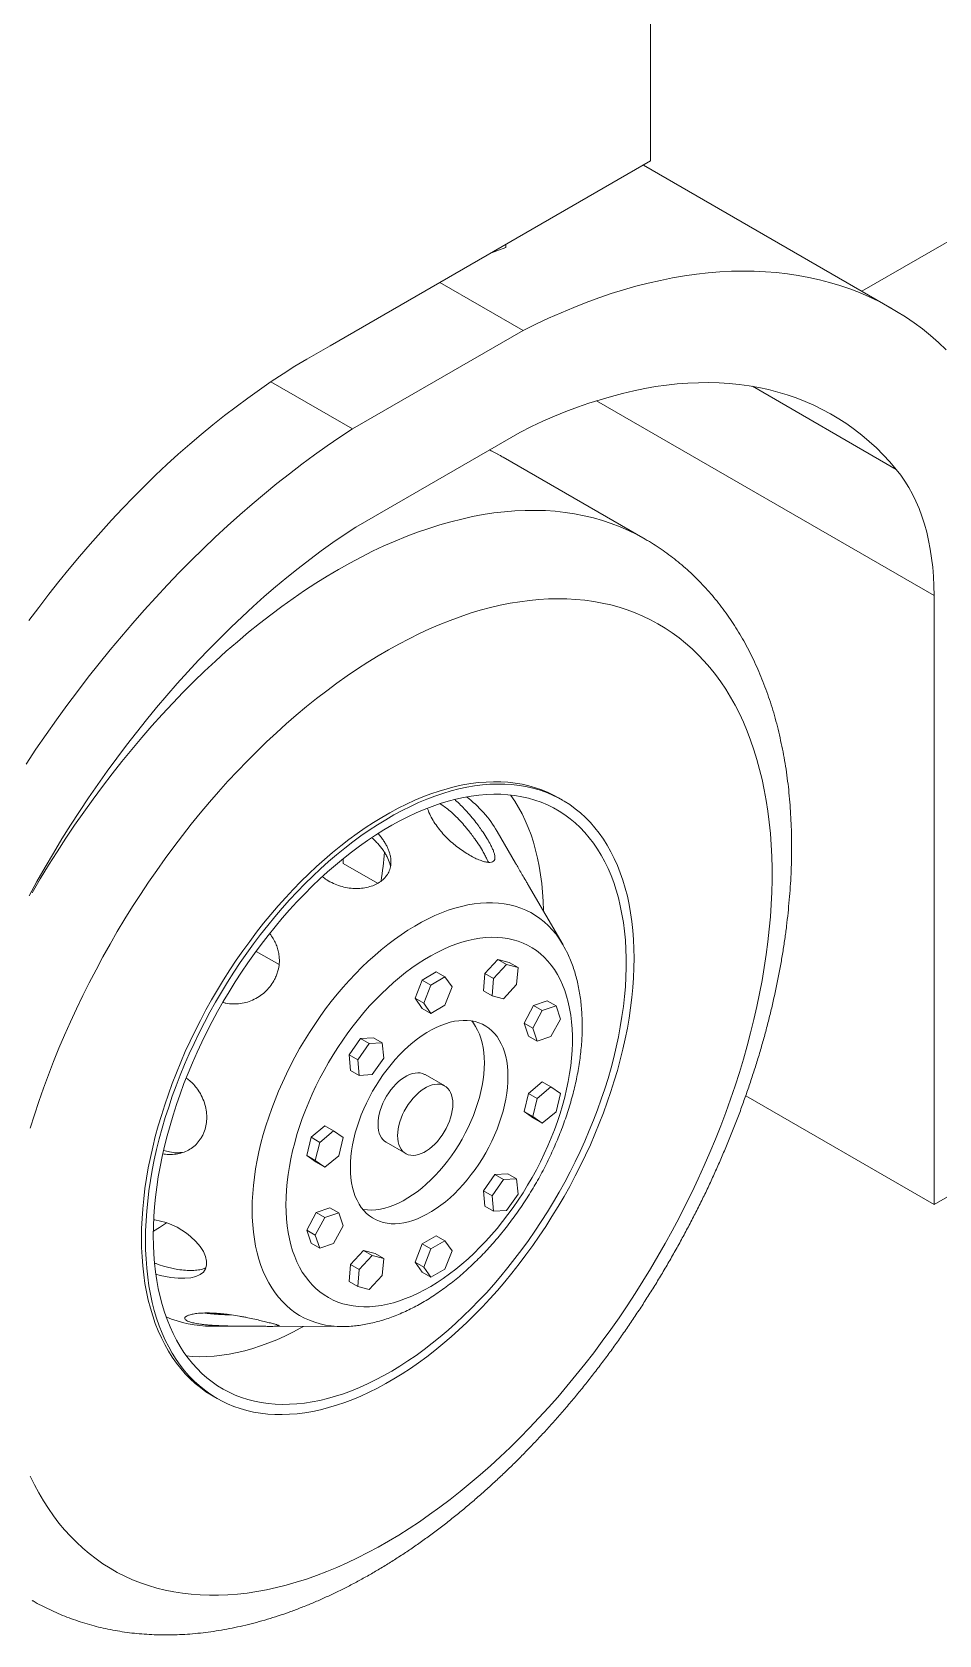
# Model space of a CAD drawing. Header units: millimetres. Extents: x 26816 to 90584, y 11074 to 56542.
# Drawn here: x 43390 to 44204, y 29624 to 31062 of the extents above; entities that cross this region are included whole.
import ezdxf

# ---------------------------------------------------------------- set-up
doc = ezdxf.new("R2010")
doc.units = ezdxf.units.MM
doc.layers.add('MAU_TÍM', color=4, linetype='Continuous', lineweight=25)

msp = doc.modelspace()

# ---------------------------------------------------------------- linework, layer by layer
at = {"layer": 'MAU_TÍM', "linetype": 'Continuous', "lineweight": 0}
for p, q in [((43945.2, 31534.3), (43945.2, 30946.8)), ((44376.6, 30969.5), (44134.7, 30829.9)), ((43945.2, 30946.8), (43657.8, 30780.8)), ((44162, 30814.2), (43938.7, 30943)), ((43815.4, 30871.8), (43815.4, 30869.2)), ((43756.1, 30837.6), (43830.8, 30794.6)), ((43677.8, 30706.3), (43830.8, 30794.6)), ((43604.5, 30748.6), (43677.8, 30706.3)), ((44036.5, 30744.5), (44165.6, 30669.9)), ((43896.6, 30731.5), (44199.5, 30556.6)), ((43680.7, 30618.2), (43827.9, 30703.1)), ((43940.2, 30607.4), (43812.9, 30680.9)), ((44199.5, 30010), (44199.5, 30556.6)), ((43866.1, 30373), (43862.6, 30375.1)), ((43824, 30316.5), (43807.5, 30344.9)), ((43669.2, 30316.2), (43669.2, 30320.4)), ((43669.2, 30316.2), (43700.1, 30298.4)), ((43866.7, 30243.2), (43835.7, 30296.3)), ((43611.8, 30225.4), (43591.2, 30237.3)), ((43808.1, 30230.1), (43796.5, 30217.4)), ((43818.4, 30227.4), (43808.1, 30230.1)), ((43815.9, 30225.6), (43808.1, 30230.1)), ((43752.9, 30218.9), (43740.1, 30211.6)), ((43760.7, 30214.4), (43747.9, 30207.1)), ((43760.7, 30214.4), (43752.9, 30218.9)), ((43767, 30205.4), (43760.7, 30214.4)), ((43796.5, 30217.4), (43795.2, 30202)), ((43804.3, 30212.9), (43796.5, 30217.4)), ((43815.9, 30225.6), (43804.3, 30212.9)), ((43826.2, 30222.9), (43815.9, 30225.6)), ((43826.2, 30222.9), (43818.4, 30227.4)), ((43824.9, 30207.5), (43826.2, 30222.9)), ((43740.1, 30211.6), (43733.8, 30195.2)), ((43747.9, 30207.1), (43740.1, 30211.6)), ((43747.9, 30207.1), (43741.6, 30190.7)), ((43760.7, 30189), (43767, 30205.4)), ((43802.9, 30197.5), (43795.2, 30202)), ((43804.3, 30212.9), (43802.9, 30197.5)), ((43813.2, 30194.8), (43824.9, 30207.5)), ((43733.8, 30195.2), (43740.1, 30186.1)), ((43741.6, 30190.7), (43733.8, 30195.2)), ((43747.9, 30181.6), (43740.1, 30186.1)), ((43741.6, 30190.7), (43747.9, 30181.6)), ((43747.9, 30181.6), (43760.7, 30189)), ((43802.9, 30197.5), (43813.2, 30194.8)), ((43840.1, 30188.7), (43831.6, 30172.9)), ((43852.5, 30192.8), (43840.1, 30188.7)), ((43847.9, 30184.2), (43840.1, 30188.7)), ((43860.3, 30188.4), (43847.9, 30184.2)), ((43860.3, 30188.4), (43852.5, 30192.8)), ((43864.3, 30176.6), (43860.3, 30188.4)), ((43831.6, 30172.9), (43835.5, 30161.2)), ((43839.4, 30168.4), (43831.6, 30172.9)), ((43847.9, 30184.2), (43839.4, 30168.4)), ((43855.7, 30160.8), (43864.3, 30176.6)), ((43684.9, 30159), (43674.6, 30144.4)), ((43696.5, 30159.7), (43684.9, 30159)), ((43692.7, 30154.5), (43684.9, 30159)), ((43704.3, 30155.2), (43696.5, 30159.7)), ((43843.3, 30156.7), (43835.5, 30161.2)), ((43839.4, 30168.4), (43843.3, 30156.7)), ((43843.3, 30156.7), (43855.7, 30160.8)), ((43674.6, 30144.4), (43675.9, 30130.5)), ((43682.4, 30139.9), (43674.6, 30144.4)), ((43692.7, 30154.5), (43682.4, 30139.9)), ((43704.3, 30155.2), (43692.7, 30154.5)), ((43705.7, 30141.4), (43704.3, 30155.2)), ((43683.7, 30126), (43675.9, 30130.5)), ((43682.4, 30139.9), (43683.7, 30126)), ((43695.4, 30126.8), (43705.7, 30141.4)), ((43683.7, 30126), (43695.4, 30126.8)), ((43760.5, 30116.5), (43742.8, 30126.7)), ((43848, 30120.1), (43835.5, 30109.8)), ((43855.7, 30115.6), (43843.3, 30105.3)), ((43855.7, 30115.6), (43848, 30120.1)), ((43864.3, 30109.6), (43855.7, 30115.6)), ((43835.5, 30109.8), (43831.6, 30093.6)), ((43843.3, 30105.3), (43835.5, 30109.8)), ((43843.3, 30105.3), (43839.4, 30089.1)), ((43860.3, 30093.3), (43864.3, 30109.6)), ((44030.5, 30107.6), (44199.5, 30010)), ((43831.6, 30093.6), (43840.1, 30087.6)), ((43839.4, 30089.1), (43831.6, 30093.6)), ((43839.4, 30089.1), (43847.9, 30083.1)), ((43847.9, 30083.1), (43840.1, 30087.6)), ((43847.9, 30083.1), (43860.3, 30093.3)), ((43640.5, 30070.4), (43636.6, 30054.2)), ((43652.9, 30080.7), (43640.5, 30070.4)), ((43648.3, 30065.9), (43640.5, 30070.4)), ((43660.7, 30076.2), (43648.3, 30065.9)), ((43660.7, 30076.2), (43652.9, 30080.7)), ((43669.2, 30070.2), (43660.7, 30076.2)), ((43665.3, 30053.9), (43669.2, 30070.2)), ((43648.3, 30065.9), (43644.3, 30049.7)), ((43707.8, 30066.1), (43725.5, 30055.9)), ((43636.6, 30054.2), (43645.1, 30048.2)), ((43644.3, 30049.7), (43636.6, 30054.2)), ((43644.3, 30049.7), (43652.8, 30043.7)), ((43652.8, 30043.7), (43645.1, 30048.2)), ((43652.8, 30043.7), (43665.3, 30053.9)), ((43805.4, 30037), (43795.2, 30022.4)), ((43813.2, 30032.5), (43802.9, 30017.9)), ((43817.1, 30037.7), (43805.4, 30037)), ((43813.2, 30032.5), (43805.4, 30037)), ((43824.9, 30033.2), (43813.2, 30032.5)), ((43824.9, 30033.2), (43817.1, 30037.7)), ((43826.2, 30019.4), (43824.9, 30033.2)), ((43795.2, 30022.4), (43796.5, 30008.5)), ((43802.9, 30017.9), (43795.2, 30022.4)), ((43802.9, 30017.9), (43804.3, 30004.1)), ((43815.9, 30004.8), (43826.2, 30019.4)), ((44199.5, 30010), (44213.7, 30018.2)), ((43645.1, 30003), (43636.6, 29987.1)), ((43652.8, 29998.5), (43644.3, 29982.6)), ((43657.5, 30007.1), (43645.1, 30003)), ((43652.8, 29998.5), (43645.1, 30003)), ((43665.3, 30002.6), (43652.8, 29998.5)), ((43665.3, 30002.6), (43657.5, 30007.1)), ((43669.2, 29990.9), (43665.3, 30002.6)), ((43804.3, 30004.1), (43796.5, 30008.5)), ((43804.3, 30004.1), (43815.9, 30004.8)), ((43636.6, 29987.1), (43640.5, 29975.4)), ((43644.3, 29982.6), (43636.6, 29987.1)), ((43660.7, 29975), (43669.2, 29990.9)), ((43648.3, 29970.9), (43640.5, 29975.4)), ((43644.3, 29982.6), (43648.3, 29970.9)), ((43648.3, 29970.9), (43660.7, 29975)), ((43740.1, 29974.8), (43733.8, 29958.4)), ((43752.9, 29982.1), (43740.1, 29974.8)), ((43747.9, 29970.3), (43740.1, 29974.8)), ((43747.9, 29970.3), (43741.6, 29953.9)), ((43760.7, 29977.6), (43747.9, 29970.3)), ((43760.7, 29977.6), (43752.9, 29982.1)), ((43767, 29968.6), (43760.7, 29977.6)), ((43675.9, 29956.2), (43674.6, 29940.9)), ((43687.6, 29968.9), (43675.9, 29956.2)), ((43683.7, 29951.8), (43675.9, 29956.2)), ((43695.4, 29964.4), (43683.7, 29951.8)), ((43697.9, 29966.2), (43687.6, 29968.9)), ((43695.4, 29964.4), (43687.6, 29968.9)), ((43705.7, 29961.7), (43695.4, 29964.4)), ((43705.7, 29961.7), (43697.9, 29966.2)), ((43704.3, 29946.4), (43705.7, 29961.7)), ((43733.8, 29958.4), (43740.1, 29949.3)), ((43741.6, 29953.9), (43733.8, 29958.4)), ((43760.7, 29952.2), (43767, 29968.6)), ((43505, 29946.5), (43501.4, 29947.5)), ((43682.4, 29936.4), (43674.6, 29940.9)), ((43683.7, 29951.8), (43682.4, 29936.4)), ((43692.7, 29933.7), (43704.3, 29946.4)), ((43747.9, 29944.8), (43740.1, 29949.3)), ((43741.6, 29953.9), (43747.9, 29944.8)), ((43747.9, 29944.8), (43760.7, 29952.2)), ((43682.4, 29936.4), (43692.7, 29933.7)), ((43561.5, 29911.9), (43557.6, 29911.5)), ((43551.1, 29900.9), (43596.3, 29900.8)), ((43596.3, 29900.8), (43668.8, 29900.5)), ((43552.6, 29838.1), (43556.2, 29836.1))]:
    msp.add_line(p, q, dxfattribs=at)
at = {"layer": 'MAU_TÍM', "linetype": 'Continuous', "lineweight": 0, "flags": 128}
for points in [[(43815.4, 30869.2), (43807.3, 30866.2), (43802.5, 30864.4)], [(44210.4, 30777.4), (44203.5, 30783.9), (44196.4, 30790.1), (44189, 30796), (44181.5, 30801.6), (44173.8, 30806.9), (44165.9, 30811.8), (44157.8, 30816.5), (44149.6, 30820.8), (44141.2, 30824.9), (44132.6, 30828.6), (44123.8, 30832), (44114.9, 30835), (44105.8, 30837.8), (44096.6, 30840.2), (44087.2, 30842.3), (44077.6, 30844.1), (44068, 30845.5), (44058.2, 30846.6), (44048.3, 30847.4), (44038.2, 30847.8), (44028, 30848), (44017.8, 30847.8), (44007.4, 30847.2), (43996.9, 30846.4), (43986.3, 30845.2), (43975.6, 30843.7), (43964.8, 30841.8), (43954, 30839.6), (43943, 30837.1), (43932, 30834.3), (43921, 30831.2), (43909.8, 30827.7), (43898.7, 30823.9), (43887.4, 30819.8), (43876.2, 30815.4), (43864.9, 30810.6), (43853.5, 30805.6), (43842.1, 30800.2), (43830.8, 30794.6)], [(43657.8, 30780.8), (43647.2, 30775), (43636.6, 30768.9), (43626, 30762.5), (43615.4, 30755.8), (43604.8, 30748.8), (43594.2, 30741.5), (43583.7, 30734), (43573.2, 30726.2), (43562.8, 30718.2), (43552.3, 30709.9), (43542, 30701.3), (43531.7, 30692.5), (43521.4, 30683.5), (43511.2, 30674.2), (43501.1, 30664.7), (43491.1, 30654.9), (43481.1, 30644.9), (43471.3, 30634.7), (43461.5, 30624.3), (43451.9, 30613.7), (43442.3, 30602.9), (43432.8, 30591.9), (43423.5, 30580.7), (43414.3, 30569.3), (43405.2, 30557.8), (43396.2, 30546.1), (43387.4, 30534.2)], [(44165.6, 30669.9), (44159.8, 30676.6), (44153.9, 30683), (44147.7, 30689.2), (44141.4, 30695), (44134.8, 30700.6), (44128, 30705.8), (44121.1, 30710.8), (44114, 30715.4), (44106.7, 30719.8), (44099.2, 30723.8), (44091.6, 30727.6), (44083.7, 30731), (44075.8, 30734.1), (44067.6, 30736.9), (44059.3, 30739.4), (44050.9, 30741.6), (44042.3, 30743.4), (44033.6, 30744.9), (44024.7, 30746.1), (44015.8, 30747), (44006.7, 30747.6), (43997.4, 30747.8), (43988.1, 30747.7), (43978.6, 30747.3), (43969.1, 30746.6), (43959.4, 30745.5), (43949.7, 30744.2), (43939.9, 30742.5), (43930, 30740.5), (43920, 30738.1), (43910, 30735.5), (43899.9, 30732.5), (43889.7, 30729.3), (43879.5, 30725.7), (43869.2, 30721.8), (43858.9, 30717.6), (43848.6, 30713.1), (43838.2, 30708.3), (43827.9, 30703.1)], [(43677.8, 30706.3), (43666.4, 30698.8), (43655.1, 30691), (43643.7, 30683), (43632.4, 30674.7), (43621.1, 30666.1), (43609.9, 30657.2), (43598.7, 30648.1), (43587.6, 30638.7), (43576.5, 30629.1), (43565.5, 30619.2), (43554.6, 30609.1), (43543.8, 30598.7), (43533, 30588.1), (43522.3, 30577.3), (43511.7, 30566.3), (43501.2, 30555), (43490.8, 30543.6), (43480.5, 30531.9), (43470.4, 30520), (43460.3, 30508), (43450.4, 30495.7), (43440.6, 30483.3), (43430.9, 30470.7), (43421.4, 30458), (43412, 30445), (43402.8, 30431.9), (43393.7, 30418.7), (43384.8, 30405.3)], [(43800.6, 30687.4), (43805.6, 30684.9), (43812.9, 30680.9)], [(44199.5, 30556.6), (44199.4, 30565.3), (44199, 30573.8), (44198.3, 30582.2), (44197.3, 30590.4), (44196.1, 30598.3), (44194.6, 30606.1), (44192.9, 30613.6), (44190.9, 30620.9), (44188.6, 30627.9), (44186, 30634.8), (44183.2, 30641.3), (44180.2, 30647.6), (44176.9, 30653.6), (44173.4, 30659.3), (44169.6, 30664.8), (44165.6, 30669.9)], [(43390.2, 30289.9), (43397.5, 30302.3), (43405, 30314.6), (43412.6, 30326.8), (43420.4, 30338.8), (43428.4, 30350.7), (43436.6, 30362.4), (43444.9, 30374), (43453.4, 30385.4), (43462, 30396.7), (43470.7, 30407.7), (43479.6, 30418.6), (43488.6, 30429.3), (43497.8, 30439.8), (43507, 30450), (43516.4, 30460.1), (43525.8, 30469.9), (43535.4, 30479.5), (43545, 30488.8), (43554.7, 30497.9), (43564.5, 30506.8), (43574.4, 30515.3), (43584.3, 30523.7), (43594.3, 30531.7), (43604.4, 30539.5), (43614.4, 30547), (43624.5, 30554.2), (43634.7, 30561.2), (43644.8, 30567.8), (43655, 30574.1), (43665.2, 30580.2), (43675.4, 30585.9), (43685.5, 30591.3), (43695.7, 30596.4), (43705.8, 30601.2), (43716, 30605.6), (43726, 30609.8), (43736.1, 30613.6), (43746.1, 30617), (43756, 30620.2), (43765.9, 30623), (43775.7, 30625.4), (43785.4, 30627.6), (43795, 30629.4), (43804.6, 30630.8), (43814, 30631.9), (43823.4, 30632.7), (43832.6, 30633.1), (43841.8, 30633.1), (43850.8, 30632.9), (43859.6, 30632.3), (43868.4, 30631.3), (43877, 30630), (43885.5, 30628.3), (43893.8, 30626.4), (43901.9, 30624), (43909.9, 30621.4), (43917.8, 30618.4), (43925.4, 30615), (43932.9, 30611.4), (43940.2, 30607.4), (43940.2, 30607.4)], [(43680.7, 30618.2), (43670.3, 30611.3), (43660, 30604.2), (43649.7, 30596.8), (43639.4, 30589.1), (43629.1, 30581.1), (43618.9, 30572.9), (43608.7, 30564.5), (43598.6, 30555.8), (43588.6, 30546.8), (43578.6, 30537.6), (43568.7, 30528.2), (43558.9, 30518.5), (43549.1, 30508.7), (43539.5, 30498.6), (43529.9, 30488.3), (43520.5, 30477.8), (43511.2, 30467.1), (43501.9, 30456.2), (43492.8, 30445.1), (43483.8, 30433.9), (43475, 30422.4), (43466.3, 30410.8), (43457.7, 30399.1), (43449.2, 30387.2), (43440.9, 30375.1), (43432.8, 30362.9), (43424.8, 30350.6), (43417, 30338.2), (43409.4, 30325.6), (43401.9, 30312.9), (43394.6, 30300.1), (43387.5, 30287.2)], [(43388.6, 30078.6), (43392.4, 30090.6), (43396.3, 30102.5), (43400.5, 30114.5), (43404.9, 30126.4), (43409.5, 30138.4), (43414.3, 30150.3), (43419.4, 30162.2), (43424.6, 30174), (43430.1, 30185.8), (43435.7, 30197.6), (43441.5, 30209.2), (43447.6, 30220.8), (43453.8, 30232.4), (43460.2, 30243.8), (43466.7, 30255.1), (43473.5, 30266.4), (43480.4, 30277.5), (43487.5, 30288.5), (43494.7, 30299.3), (43502.1, 30310), (43509.6, 30320.6), (43517.3, 30331), (43525.1, 30341.3), (43533, 30351.4), (43541.1, 30361.3), (43549.3, 30371.1), (43557.6, 30380.6), (43566, 30390), (43574.5, 30399.1), (43583.1, 30408.1), (43591.8, 30416.8), (43600.6, 30425.3), (43609.4, 30433.6), (43618.3, 30441.6), (43627.3, 30449.4), (43636.3, 30457), (43645.4, 30464.3), (43654.6, 30471.3), (43663.7, 30478.1), (43672.9, 30484.7), (43682.2, 30490.9), (43691.4, 30496.9), (43700.7, 30502.6), (43709.9, 30508), (43719.2, 30513.1), (43728.5, 30518), (43737.7, 30522.5), (43746.9, 30526.8), (43756.1, 30530.7), (43765.3, 30534.4), (43774.4, 30537.7), (43783.4, 30540.8), (43792.4, 30543.5), (43801.4, 30545.9), (43810.3, 30548), (43819.1, 30549.8), (43827.8, 30551.2), (43836.5, 30552.4), (43845, 30553.2), (43853.5, 30553.7), (43861.8, 30553.9), (43870.1, 30553.8), (43878.2, 30553.3), (43886.2, 30552.5), (43894.1, 30551.4), (43901.8, 30550), (43909.4, 30548.3), (43916.9, 30546.3), (43924.2, 30543.9), (43931.3, 30541.3), (43938.3, 30538.3), (43945.1, 30535), (43951.8, 30531.4), (43958.3, 30527.5), (43964.6, 30523.3), (43970.7, 30518.8), (43976.6, 30514), (43982.4, 30508.9), (43987.9, 30503.6), (43993.3, 30497.9), (43998.4, 30492), (44003.3, 30485.8), (44008.1, 30479.3), (44012.6, 30472.6), (44016.9, 30465.5), (44020.9, 30458.3), (44024.8, 30450.8), (44028.4, 30443), (44031.8, 30435), (44034.9, 30426.8), (44037.9, 30418.3), (44040.5, 30409.6), (44043, 30400.7), (44045.2, 30391.6), (44047.2, 30382.3), (44048.9, 30372.8), (44050.4, 30363.1), (44051.6, 30353.2), (44052.6, 30343.1), (44053.3, 30332.9), (44053.8, 30322.5), (44054.1, 30311.9), (44054.1, 30301.2), (44053.8, 30290.4), (44053.3, 30279.4), (44052.6, 30268.3), (44051.6, 30257.1), (44050.4, 30245.8), (44048.9, 30234.4), (44047.2, 30222.9), (44045.2, 30211.3), (44043, 30199.6), (44040.5, 30187.9), (44037.9, 30176.1), (44034.9, 30164.3), (44031.8, 30152.4), (44028.4, 30140.5), (44024.8, 30128.6), (44020.9, 30116.6), (44016.9, 30104.6), (44012.6, 30092.7), (44008.1, 30080.7), (44003.3, 30068.8), (43998.4, 30056.9), (43993.3, 30045), (43987.9, 30033.2), (43982.4, 30021.5), (43976.6, 30009.7), (43970.7, 29998.1), (43964.6, 29986.5), (43958.3, 29975.1), (43951.8, 29963.7), (43945.1, 29952.4), (43938.3, 29941.2), (43931.3, 29930.2), (43924.2, 29919.2), (43916.9, 29908.5), (43909.4, 29897.8), (43901.8, 29887.3), (43894.1, 29877), (43886.2, 29866.8), (43878.2, 29856.8), (43870.1, 29846.9), (43861.8, 29837.3), (43853.5, 29827.8), (43845, 29818.6), (43836.5, 29809.5), (43827.8, 29800.7), (43819.1, 29792.1), (43810.3, 29783.7), (43801.4, 29775.5), (43792.4, 29767.6), (43783.4, 29759.9), (43774.4, 29752.5), (43765.3, 29745.3), (43756.1, 29738.4), (43746.9, 29731.7), (43737.7, 29725.3), (43728.5, 29719.2), (43719.2, 29713.4), (43709.9, 29707.8), (43700.7, 29702.5), (43691.4, 29697.6), (43682.2, 29692.9), (43672.9, 29688.5), (43663.7, 29684.4), (43654.6, 29680.6), (43645.4, 29677.1), (43636.3, 29673.9), (43627.3, 29671), (43618.3, 29668.4), (43609.4, 29666.2), (43600.6, 29664.2), (43591.8, 29662.6), (43583.1, 29661.3), (43574.5, 29660.3), (43566, 29659.7), (43557.6, 29659.3), (43549.3, 29659.3), (43541.1, 29659.6), (43533, 29660.2), (43525.1, 29661.1), (43517.3, 29662.4), (43509.6, 29663.9), (43502.1, 29665.8), (43494.7, 29668), (43487.5, 29670.5), (43480.4, 29673.3), (43473.5, 29676.5), (43466.7, 29679.9), (43460.2, 29683.7), (43453.8, 29687.7), (43447.6, 29692.1), (43441.5, 29696.7), (43435.7, 29701.6), (43430.1, 29706.9), (43424.6, 29712.4), (43419.4, 29718.2), (43414.3, 29724.2), (43409.5, 29730.6), (43404.9, 29737.2), (43400.5, 29744.1), (43396.3, 29751.2), (43392.4, 29758.6), (43388.6, 29766.2)], [(43862.6, 30375.1), (43858.6, 30377.2), (43853.2, 30379.9), (43847.6, 30382.2), (43841.8, 30384.2), (43835.9, 30385.9), (43829.8, 30387.3), (43823.6, 30388.3), (43817.2, 30389.1), (43810.7, 30389.5), (43804.2, 30389.6), (43797.5, 30389.3), (43790.7, 30388.8), (43783.8, 30387.9), (43776.8, 30386.7), (43769.7, 30385.2), (43762.6, 30383.3), (43755.4, 30381.2), (43748.1, 30378.7), (43740.8, 30375.9), (43733.5, 30372.9), (43726.1, 30369.5), (43718.7, 30365.8), (43711.3, 30361.8), (43703.9, 30357.5), (43696.5, 30353), (43689.1, 30348.1), (43681.8, 30343), (43674.4, 30337.6), (43667.1, 30332), (43659.9, 30326.1), (43652.7, 30319.9), (43645.5, 30313.5), (43638.5, 30306.9), (43631.5, 30300), (43624.6, 30292.9), (43617.8, 30285.6), (43611.1, 30278.1), (43604.5, 30270.4), (43598, 30262.5), (43591.7, 30254.5), (43585.5, 30246.2), (43579.4, 30237.8), (43573.4, 30229.3), (43567.7, 30220.6), (43562, 30211.8), (43556.6, 30202.9), (43551.3, 30193.8), (43546.2, 30184.7), (43541.3, 30175.4), (43536.6, 30166.1), (43532, 30156.8), (43527.7, 30147.3), (43523.6, 30137.8), (43519.7, 30128.3), (43516, 30118.8), (43512.5, 30109.2), (43509.2, 30099.7), (43506.2, 30090.1), (43503.4, 30080.6), (43500.8, 30071.1), (43498.5, 30061.6), (43496.4, 30052.2), (43494.5, 30042.9), (43492.9, 30033.6), (43491.5, 30024.4), (43490.4, 30015.3), (43489.5, 30006.3), (43488.9, 29997.4), (43488.5, 29988.7), (43488.4, 29980)], [(43492, 29978), (43492.1, 29986.6), (43492.5, 29995.4), (43493.1, 30004.3), (43494, 30013.2), (43495.1, 30022.3), (43496.4, 30031.5), (43498.1, 30040.8), (43499.9, 30050.2), (43502, 30059.6), (43504.3, 30069), (43506.9, 30078.5), (43509.7, 30088.1), (43512.8, 30097.6), (43516, 30107.2), (43519.5, 30116.7), (43523.2, 30126.3), (43527.1, 30135.8), (43531.2, 30145.3), (43535.6, 30154.7), (43540.1, 30164.1), (43544.8, 30173.4), (43549.8, 30182.6), (43554.9, 30191.8), (43560.1, 30200.8), (43565.6, 30209.7), (43571.2, 30218.6), (43577, 30227.2), (43582.9, 30235.8), (43589, 30244.2), (43595.2, 30252.4), (43601.6, 30260.5), (43608, 30268.4), (43614.6, 30276.1), (43621.3, 30283.6), (43628.1, 30290.9), (43635, 30298), (43642, 30304.8), (43649.1, 30311.5), (43656.2, 30317.9), (43663.4, 30324), (43670.7, 30329.9), (43678, 30335.6), (43685.3, 30341), (43692.7, 30346.1), (43700.1, 30350.9), (43707.5, 30355.5), (43714.9, 30359.8), (43722.3, 30363.7), (43729.6, 30367.4), (43737, 30370.8), (43744.4, 30373.9), (43751.6, 30376.7), (43758.9, 30379.1), (43766.1, 30381.3), (43773.2, 30383.1), (43780.3, 30384.7), (43787.3, 30385.9), (43794.2, 30386.7), (43801, 30387.3), (43807.7, 30387.5), (43814.3, 30387.4), (43820.8, 30387), (43827.1, 30386.3), (43833.3, 30385.2), (43839.4, 30383.9), (43845.3, 30382.2), (43851.1, 30380.1), (43856.7, 30377.8), (43862.2, 30375.2), (43867.5, 30372.2), (43872.6, 30369), (43877.5, 30365.4), (43882.2, 30361.6), (43886.7, 30357.4), (43891.1, 30353), (43895.2, 30348.3), (43899.1, 30343.3), (43902.8, 30338), (43906.3, 30332.5), (43909.6, 30326.7), (43912.6, 30320.6), (43915.4, 30314.4), (43918, 30307.8), (43920.3, 30301.1), (43922.4, 30294.1), (43924.3, 30286.9), (43925.9, 30279.4), (43927.2, 30271.8), (43928.4, 30264), (43929.2, 30256), (43929.9, 30247.9), (43930.2, 30239.6), (43930.4, 30231.1), (43930.2, 30222.5), (43929.9, 30213.7), (43929.2, 30204.8), (43928.4, 30195.8), (43927.2, 30186.7), (43925.9, 30177.5), (43924.3, 30168.3), (43922.4, 30158.9), (43920.3, 30149.5), (43918, 30140), (43915.4, 30130.5), (43912.6, 30121), (43909.6, 30111.5), (43906.3, 30101.9), (43902.8, 30092.3), (43899.1, 30082.8), (43895.2, 30073.3), (43891.1, 30063.8), (43886.7, 30054.4), (43882.2, 30045), (43877.5, 30035.7), (43872.6, 30026.4), (43867.5, 30017.3), (43862.2, 30008.3), (43856.7, 29999.3), (43851.1, 29990.5), (43845.3, 29981.8), (43839.4, 29973.3), (43833.3, 29964.9), (43827.1, 29956.7), (43820.8, 29948.6), (43814.3, 29940.7), (43807.7, 29933), (43801, 29925.5), (43794.2, 29918.2), (43787.3, 29911.1), (43780.3, 29904.2), (43773.2, 29897.6), (43766.1, 29891.2), (43758.9, 29885), (43751.6, 29879.1), (43744.4, 29873.5), (43737, 29868.1), (43729.6, 29863), (43722.3, 29858.1), (43714.9, 29853.6), (43707.5, 29849.3), (43700.1, 29845.3), (43692.7, 29841.6), (43685.3, 29838.2), (43678, 29835.2), (43670.7, 29832.4), (43663.4, 29829.9), (43656.2, 29827.8), (43649.1, 29825.9), (43642, 29824.4), (43635, 29823.2), (43628.1, 29822.3), (43621.3, 29821.8), (43614.6, 29821.5), (43608, 29821.6), (43601.6, 29822), (43595.2, 29822.8), (43589, 29823.8), (43582.9, 29825.2), (43577, 29826.9), (43571.2, 29828.9), (43565.6, 29831.2), (43560.1, 29833.9), (43554.9, 29836.8), (43549.8, 29840.1), (43544.8, 29843.6), (43540.1, 29847.5), (43535.6, 29851.6), (43531.2, 29856.1), (43527.1, 29860.8), (43523.2, 29865.8), (43519.5, 29871), (43516, 29876.6), (43512.8, 29882.4), (43509.7, 29888.4), (43506.9, 29894.7), (43504.3, 29901.3), (43502, 29908), (43499.9, 29915), (43498.1, 29922.2), (43496.4, 29929.6), (43495.1, 29937.2), (43494, 29945), (43493.1, 29953), (43492.5, 29961.2), (43492.1, 29969.5), (43492, 29978)], [(43499, 29982.1), (43499.2, 29990.6), (43499.5, 29999.2), (43500.1, 30007.9), (43501, 30016.8), (43502.1, 30025.7), (43503.5, 30034.8), (43505.1, 30043.9), (43507, 30053.1), (43509.1, 30062.4), (43511.4, 30071.7), (43514, 30081), (43516.8, 30090.4), (43519.8, 30099.8), (43523.1, 30109.2), (43526.5, 30118.6), (43530.2, 30128), (43534.1, 30137.3), (43538.3, 30146.7), (43542.6, 30155.9), (43547.1, 30165.1), (43551.8, 30174.3), (43556.7, 30183.3), (43561.8, 30192.3), (43567.1, 30201.1), (43572.5, 30209.9), (43578.1, 30218.5), (43583.8, 30227), (43589.7, 30235.3), (43595.8, 30243.5), (43602, 30251.5), (43608.3, 30259.3), (43614.7, 30267), (43621.2, 30274.5), (43627.9, 30281.8), (43634.6, 30288.8), (43641.5, 30295.7), (43648.4, 30302.3), (43655.4, 30308.7), (43662.4, 30314.8), (43669.5, 30320.7), (43676.7, 30326.4), (43683.9, 30331.7), (43691.2, 30336.9), (43698.4, 30341.7), (43705.7, 30346.3), (43713, 30350.5), (43720.3, 30354.5), (43727.5, 30358.2), (43734.8, 30361.6), (43742, 30364.7), (43749.2, 30367.5), (43756.3, 30370), (43763.4, 30372.1), (43770.4, 30374), (43777.4, 30375.5), (43784.3, 30376.7), (43791.1, 30377.6), (43797.8, 30378.1), (43804.4, 30378.4), (43810.9, 30378.3), (43817.2, 30377.9), (43823.5, 30377.2), (43829.6, 30376.1), (43835.6, 30374.8), (43841.4, 30373.1), (43847, 30371.1), (43852.6, 30368.8), (43857.9, 30366.1), (43863.1, 30363.2), (43868.1, 30360), (43872.9, 30356.4), (43877.5, 30352.6), (43881.9, 30348.5), (43886.1, 30344), (43890.1, 30339.3), (43894, 30334.4), (43897.5, 30329.1), (43900.9, 30323.6), (43904.1, 30317.8), (43907, 30311.8), (43909.7, 30305.5), (43912.1, 30299), (43914.3, 30292.3), (43916.3, 30285.3), (43918, 30278.2), (43919.5, 30270.8), (43920.8, 30263.2), (43921.8, 30255.5), (43922.5, 30247.5), (43923, 30239.4), (43923.3, 30231.2), (43923.3, 30222.8), (43923, 30214.2), (43922.5, 30205.5), (43921.8, 30196.7), (43920.8, 30187.8), (43919.5, 30178.8), (43918, 30169.7), (43916.3, 30160.6), (43914.3, 30151.3), (43912.1, 30142), (43909.7, 30132.7), (43907, 30123.3), (43904.1, 30114), (43900.9, 30104.6), (43897.5, 30095.2), (43894, 30085.8), (43890.1, 30076.4), (43886.1, 30067.1), (43881.9, 30057.8), (43877.5, 30048.5), (43872.9, 30039.4), (43868.1, 30030.3), (43863.1, 30021.3), (43857.9, 30012.4), (43852.6, 30003.6), (43847, 29994.9), (43841.4, 29986.3), (43835.6, 29977.9), (43829.6, 29969.7), (43823.5, 29961.6), (43817.2, 29953.6), (43810.9, 29945.9), (43804.4, 29938.3), (43797.8, 29930.9), (43791.1, 29923.8), (43784.3, 29916.8), (43777.4, 29910.1), (43770.4, 29903.6), (43763.4, 29897.3), (43756.3, 29891.3), (43749.2, 29885.5), (43742, 29880), (43734.8, 29874.7), (43727.5, 29869.8), (43720.3, 29865.1), (43713, 29860.6), (43705.7, 29856.5), (43698.4, 29852.7), (43691.2, 29849.1), (43683.9, 29845.9), (43676.7, 29842.9), (43669.5, 29840.3), (43662.4, 29838), (43655.4, 29836), (43648.4, 29834.3), (43641.5, 29832.9), (43634.6, 29831.9), (43627.9, 29831.2), (43621.2, 29830.8), (43614.7, 29830.7), (43608.3, 29830.9), (43602, 29831.5), (43595.8, 29832.4), (43589.7, 29833.6), (43583.8, 29835.1), (43578.1, 29836.9), (43572.5, 29839.1), (43567.1, 29841.6), (43561.8, 29844.4), (43556.7, 29847.4), (43551.8, 29850.8), (43547.1, 29854.5), (43542.6, 29858.5), (43538.3, 29862.8), (43534.1, 29867.4), (43530.2, 29872.2), (43526.5, 29877.3), (43523.1, 29882.7), (43519.8, 29888.3), (43516.8, 29894.2), (43514, 29900.4), (43511.4, 29906.8), (43509.1, 29913.4), (43507, 29920.2), (43505.1, 29927.3), (43503.5, 29934.6), (43502.1, 29942), (43501, 29949.7), (43500.1, 29957.5), (43499.5, 29965.6), (43499.2, 29973.7), (43499, 29982.1)], [(43819.4, 30377.7), (43819.7, 30377.2), (43823.3, 30372), (43826.7, 30366.5), (43829.8, 30360.7), (43832.7, 30354.7), (43835.4, 30348.4), (43837.9, 30341.9), (43840.1, 30335.2), (43842, 30328.2), (43843.8, 30321), (43845.3, 30313.7), (43846.5, 30306.1), (43847.5, 30298.3), (43848.3, 30290.4), (43848.8, 30282.3), (43849, 30274), (43849, 30273.5)], [(43587.7, 30005.7), (43587.8, 30012.7), (43588.2, 30019.9), (43588.8, 30027.2), (43589.7, 30034.7), (43590.8, 30042.2), (43592.1, 30049.8), (43593.7, 30057.4), (43595.6, 30065.1), (43597.6, 30072.9), (43599.9, 30080.7), (43602.5, 30088.5), (43605.2, 30096.3), (43608.2, 30104.1), (43611.4, 30111.9), (43614.8, 30119.6), (43618.4, 30127.3), (43622.2, 30135), (43626.1, 30142.5), (43630.3, 30150), (43634.6, 30157.4), (43639.2, 30164.6), (43643.8, 30171.8), (43648.7, 30178.8), (43653.6, 30185.6), (43658.7, 30192.3), (43664, 30198.8), (43669.3, 30205.2), (43674.8, 30211.3), (43680.4, 30217.2), (43686.1, 30223), (43691.8, 30228.5), (43697.6, 30233.7), (43703.5, 30238.8), (43709.4, 30243.6), (43715.4, 30248.1), (43721.4, 30252.3), (43727.5, 30256.3), (43733.5, 30260), (43739.6, 30263.4), (43745.6, 30266.6), (43751.6, 30269.4), (43757.6, 30271.9), (43763.6, 30274.2), (43769.5, 30276.1), (43775.4, 30277.7), (43781.1, 30279), (43786.8, 30280), (43792.5, 30280.6), (43798, 30280.9), (43803.4, 30281), (43808.7, 30280.6), (43813.9, 30280), (43818.9, 30279.1), (43823.8, 30277.8), (43828.6, 30276.2), (43833.2, 30274.3), (43837.6, 30272.1), (43841.9, 30269.6), (43845.9, 30266.8), (43849.8, 30263.7), (43853.5, 30260.3), (43857, 30256.6), (43860.3, 30252.7), (43863.4, 30248.4), (43866.2, 30243.9), (43868.9, 30239.1), (43870.1, 30236.7)], [(43618, 30009.9), (43618.1, 30016.5), (43618.5, 30023.3), (43619.1, 30030.1), (43620, 30037), (43621.1, 30044.1), (43622.5, 30051.2), (43624, 30058.3), (43625.9, 30065.6), (43627.9, 30072.8), (43630.2, 30080.1), (43632.7, 30087.4), (43635.5, 30094.7), (43638.4, 30101.9), (43641.6, 30109.2), (43644.9, 30116.4), (43648.5, 30123.5), (43652.2, 30130.5), (43656.2, 30137.5), (43660.3, 30144.3), (43664.5, 30151), (43668.9, 30157.6), (43673.5, 30164.1), (43678.2, 30170.4), (43683.1, 30176.6), (43688, 30182.5), (43693.1, 30188.3), (43698.3, 30193.9), (43703.6, 30199.2), (43709, 30204.4), (43714.4, 30209.3), (43719.9, 30213.9), (43725.4, 30218.3), (43731, 30222.5), (43736.6, 30226.4), (43742.3, 30230), (43747.9, 30233.3), (43753.6, 30236.4), (43759.2, 30239.1), (43764.8, 30241.6), (43770.4, 30243.7), (43775.9, 30245.5), (43781.4, 30247.1), (43786.8, 30248.3), (43792.1, 30249.2), (43797.3, 30249.7), (43802.4, 30250), (43807.5, 30249.9), (43812.4, 30249.6), (43817.2, 30248.9), (43821.8, 30247.8), (43826.3, 30246.5), (43830.7, 30244.8), (43834.8, 30242.9), (43838.9, 30240.6), (43842.7, 30238), (43846.3, 30235.2), (43849.8, 30232), (43853.1, 30228.6), (43856.1, 30224.9), (43859, 30220.9), (43861.6, 30216.6), (43864, 30212.1), (43866.2, 30207.3), (43868.1, 30202.3), (43869.8, 30197.1), (43871.3, 30191.7), (43872.5, 30186), (43873.5, 30180.2), (43874.2, 30174.1), (43874.7, 30167.9), (43875, 30161.5), (43875, 30155), (43874.7, 30148.4), (43874.2, 30141.6), (43873.5, 30134.7), (43872.5, 30127.7), (43871.3, 30120.6), (43869.8, 30113.5), (43868.1, 30106.3), (43866.2, 30099.1), (43864, 30091.8), (43861.6, 30084.5), (43859, 30077.2), (43856.1, 30069.9), (43853.1, 30062.7), (43849.8, 30055.5), (43846.3, 30048.3), (43842.7, 30041.3), (43838.9, 30034.3), (43834.8, 30027.4), (43830.7, 30020.6), (43826.3, 30013.9), (43821.8, 30007.4), (43817.2, 30001), (43812.4, 29994.7), (43807.5, 29988.7), (43802.4, 29982.8), (43797.3, 29977.2), (43792.1, 29971.7), (43786.8, 29966.4), (43781.4, 29961.4), (43775.9, 29956.6), (43770.4, 29952.1), (43764.8, 29947.8), (43759.2, 29943.8), (43753.6, 29940), (43747.9, 29936.6), (43742.3, 29933.4), (43736.6, 29930.5), (43731, 29927.9), (43725.4, 29925.6), (43719.9, 29923.6), (43714.4, 29921.9), (43709, 29920.5), (43703.6, 29919.5), (43698.3, 29918.8), (43693.1, 29918.3), (43688, 29918.2), (43683.1, 29918.5), (43678.2, 29919), (43673.5, 29919.9), (43668.9, 29921), (43664.5, 29922.5), (43660.3, 29924.3), (43656.2, 29926.5), (43652.2, 29928.9), (43648.5, 29931.6), (43644.9, 29934.6), (43641.6, 29937.9), (43638.4, 29941.5), (43635.5, 29945.4), (43632.7, 29949.5), (43630.2, 29953.9), (43627.9, 29958.5), (43625.9, 29963.4), (43624, 29968.5), (43622.5, 29973.8), (43621.1, 29979.4), (43620, 29985.1), (43619.1, 29991.1), (43618.5, 29997.2), (43618.1, 30003.5), (43618, 30009.9)], [(43675.8, 30043.3), (43675.9, 30048.2), (43676.3, 30053.2), (43676.9, 30058.4), (43677.8, 30063.6), (43678.9, 30068.9), (43680.2, 30074.3), (43681.8, 30079.7), (43683.6, 30085.1), (43685.6, 30090.5), (43687.9, 30095.9), (43690.3, 30101.2), (43692.9, 30106.5), (43695.8, 30111.7), (43698.8, 30116.8), (43702, 30121.8), (43705.3, 30126.7), (43708.8, 30131.4), (43712.4, 30135.9), (43716.1, 30140.3), (43719.9, 30144.5), (43723.9, 30148.4), (43727.9, 30152.1), (43731.9, 30155.6), (43736.1, 30158.9), (43740.2, 30161.8), (43744.4, 30164.5), (43748.6, 30167), (43752.8, 30169.1), (43757, 30170.9), (43761.1, 30172.4), (43765.2, 30173.7), (43769.2, 30174.6), (43773.1, 30175.1), (43776.9, 30175.4), (43780.7, 30175.3), (43784.3, 30175), (43787.7, 30174.3), (43791.1, 30173.3), (43794.2, 30171.9), (43797.2, 30170.3), (43800.1, 30168.4), (43802.7, 30166.1), (43805.2, 30163.6), (43807.4, 30160.8), (43809.4, 30157.7), (43811.2, 30154.4), (43812.8, 30150.8), (43814.1, 30147), (43815.2, 30143), (43816.1, 30138.7), (43816.7, 30134.3), (43817.1, 30129.7), (43817.2, 30124.9), (43817.1, 30120), (43816.7, 30115), (43816.1, 30109.9), (43815.2, 30104.6), (43814.1, 30099.3), (43812.8, 30094), (43811.2, 30088.6), (43809.4, 30083.2), (43807.4, 30077.8), (43805.2, 30072.4), (43802.7, 30067), (43800.1, 30061.7), (43797.2, 30056.5), (43794.2, 30051.4), (43791.1, 30046.4), (43787.7, 30041.6), (43784.3, 30036.9), (43780.7, 30032.3), (43776.9, 30028), (43773.1, 30023.8), (43769.2, 30019.8), (43765.2, 30016.1), (43761.1, 30012.6), (43757, 30009.4), (43752.8, 30006.4), (43748.6, 30003.7), (43744.4, 30001.3), (43740.2, 29999.2), (43736.1, 29997.3), (43731.9, 29995.8), (43727.9, 29994.6), (43723.9, 29993.7), (43719.9, 29993.1), (43716.1, 29992.9), (43712.4, 29992.9), (43708.8, 29993.3), (43705.3, 29994), (43702, 29995), (43698.8, 29996.3), (43695.8, 29998), (43692.9, 29999.9), (43690.3, 30002.1), (43687.9, 30004.7), (43685.6, 30007.5), (43683.6, 30010.5), (43681.8, 30013.9), (43680.2, 30017.4), (43678.9, 30021.2), (43677.8, 30025.3), (43676.9, 30029.5), (43676.3, 30033.9), (43675.9, 30038.5), (43675.8, 30043.3)], [(43784.8, 30174.9), (43786.2, 30173), (43788.2, 30170), (43790, 30166.6), (43791.6, 30163.1), (43792.9, 30159.3), (43794, 30155.2), (43794.9, 30151), (43795.5, 30146.6), (43795.9, 30142), (43796, 30137.2), (43795.9, 30132.3), (43795.5, 30127.2), (43794.9, 30122.1), (43794, 30116.9), (43792.9, 30111.6), (43791.6, 30106.2), (43790, 30100.8), (43788.2, 30095.4), (43786.2, 30090), (43783.9, 30084.6), (43781.5, 30079.3), (43778.9, 30074), (43776, 30068.8), (43773, 30063.7), (43769.9, 30058.7), (43766.5, 30053.8), (43763, 30049.1), (43759.4, 30044.6), (43755.7, 30040.2), (43751.9, 30036), (43747.9, 30032.1), (43743.9, 30028.4), (43739.9, 30024.9), (43735.7, 30021.6), (43731.6, 30018.7), (43727.4, 30016), (43723.2, 30013.5), (43719, 30011.4), (43714.9, 30009.6), (43710.7, 30008.1), (43706.7, 30006.8), (43702.7, 30005.9), (43698.7, 30005.4), (43694.9, 30005.1), (43691.2, 30005.2), (43687.6, 30005.5), (43687, 30005.6)], [(43700.6, 30082.1), (43700.7, 30085), (43701.1, 30088.1), (43701.7, 30091.3), (43702.6, 30094.5), (43703.7, 30097.7), (43705, 30101), (43706.5, 30104.1), (43708.2, 30107.2), (43710.2, 30110.2), (43712.2, 30113.1), (43714.4, 30115.7), (43716.7, 30118.2), (43719.1, 30120.5), (43721.6, 30122.5), (43724, 30124.2), (43726.6, 30125.6), (43729, 30126.8), (43731.5, 30127.6), (43733.9, 30128.1), (43736.2, 30128.3), (43738.4, 30128.2), (43740.4, 30127.7), (43742.4, 30126.9), (43742.8, 30126.7)], [(43718.2, 30071.9), (43718.4, 30074.8), (43718.7, 30077.9), (43719.4, 30081.1), (43720.2, 30084.3), (43721.3, 30087.5), (43722.7, 30090.8), (43724.2, 30093.9), (43725.9, 30097), (43727.8, 30100), (43729.9, 30102.9), (43732.1, 30105.5), (43734.4, 30108), (43736.8, 30110.3), (43739.2, 30112.3), (43741.7, 30114), (43744.2, 30115.4), (43746.7, 30116.6), (43749.2, 30117.4), (43751.6, 30117.9), (43753.9, 30118.1), (43756.1, 30118), (43758.1, 30117.5), (43760, 30116.7), (43761.8, 30115.6), (43763.3, 30114.2), (43764.6, 30112.5), (43765.7, 30110.6), (43766.6, 30108.4), (43767.2, 30105.9), (43767.6, 30103.3), (43767.7, 30100.5), (43767.6, 30097.5), (43767.2, 30094.4), (43766.6, 30091.2), (43765.7, 30088), (43764.6, 30084.8), (43763.3, 30081.6), (43761.8, 30078.4), (43760, 30075.3), (43758.1, 30072.3), (43756.1, 30069.5), (43753.9, 30066.8), (43751.6, 30064.3), (43749.2, 30062.1), (43746.7, 30060.1), (43744.2, 30058.3), (43741.7, 30056.9), (43739.2, 30055.8), (43736.8, 30054.9), (43734.4, 30054.4), (43732.1, 30054.2), (43729.9, 30054.4), (43727.8, 30054.8), (43725.9, 30055.6), (43724.2, 30056.7), (43722.7, 30058.1), (43721.3, 30059.8), (43720.2, 30061.8), (43719.4, 30064), (43718.7, 30066.4), (43718.4, 30069.1), (43718.2, 30071.9)], [(43707.8, 30066.1), (43706.5, 30066.9), (43705, 30068.3), (43703.7, 30070), (43702.6, 30072), (43701.7, 30074.2), (43701.1, 30076.6), (43700.7, 30079.3), (43700.6, 30082.1)], [(43676.5, 29900.8), (43674.8, 29900.7), (43669.3, 29900.5), (43664, 29900.7), (43658.7, 29901.1), (43653.6, 29901.9), (43648.7, 29903), (43643.8, 29904.5), (43639.2, 29906.2), (43634.6, 29908.2), (43630.3, 29910.6), (43626.1, 29913.3), (43622.2, 29916.2), (43618.4, 29919.5), (43614.8, 29923), (43611.4, 29926.8), (43608.2, 29930.9), (43605.2, 29935.3), (43602.5, 29939.9), (43599.9, 29944.8), (43597.6, 29950), (43595.6, 29955.3), (43593.7, 29960.9), (43592.1, 29966.8), (43590.8, 29972.8), (43589.7, 29979), (43588.8, 29985.4), (43588.2, 29992), (43587.8, 29998.8), (43587.7, 30005.7)], [(43510.9, 29993.6), (43504.6, 29989.6), (43499.1, 29986.2)], [(43499.4, 29996.3), (43500.4, 29996.2), (43505.5, 29995.2), (43510.5, 29993.8), (43515.5, 29991.9), (43520.4, 29989.7), (43524.7, 29987.2), (43528.7, 29984.5), (43532.5, 29981.5), (43537.2, 29977), (43541, 29972.3), (43543.9, 29967.8), (43545.8, 29963.4), (43546.8, 29959.3), (43546.8, 29955.5), (43545.8, 29952.3), (43543.9, 29949.5), (43541, 29947.2), (43537.2, 29945.5), (43532.6, 29944.4), (43527.3, 29943.9), (43521.2, 29943.9), (43514.6, 29944.6), (43509.8, 29945.4), (43505, 29946.5), (43505, 29946.5)], [(43488.4, 29980), (43488.5, 29971.6), (43488.9, 29963.2), (43489.5, 29955.1), (43490.4, 29947.1), (43491.5, 29939.3), (43492.9, 29931.7), (43494.5, 29924.3), (43496.4, 29917), (43498.5, 29910.1), (43500.8, 29903.3), (43503.4, 29896.8), (43506.2, 29890.5), (43509.2, 29884.4), (43512.5, 29878.6), (43516, 29873.1), (43519.7, 29867.8), (43523.6, 29862.8), (43527.7, 29858.1), (43532, 29853.7), (43536.6, 29849.5), (43541.3, 29845.7), (43546.2, 29842.1), (43551.3, 29838.9), (43552.6, 29838.1)], [(43633.8, 29900.6), (43631.4, 29899.4), (43624.2, 29895.5), (43616.9, 29892), (43609.7, 29888.7), (43602.5, 29885.8), (43595.3, 29883.2), (43588.2, 29880.9), (43581.1, 29878.9), (43574.1, 29877.2), (43567.2, 29875.8), (43560.4, 29874.8), (43553.6, 29874), (43547, 29873.6), (43540.4, 29873.5), (43534, 29873.8), (43528.7, 29874.2)]]:
    msp.add_lwpolyline(points, dxfattribs=at)
at = {"layer": 'MAU_TÍM', "linetype": 'Continuous', "lineweight": 0}
for centre, radius, start, end in [((43719.8, 30295), 100.9, 29.6658, 53.3874), ((43359.4, 30355.5), 348.3, 350.9226, 355.1997), ((43550.5, 30001.5), 100.6, 246.5825, 270.3751)]:
    msp.add_arc(centre, radius, start, end, dxfattribs=at)
for points, knots in [([(43812.9, 30680.8), (43811.8, 30681.5), (43808.2, 30683.6), (43804.1, 30685.8), (43801.1, 30687.2), (43800.6, 30687.4)], [0, 0, 0, 0, 0.283585, 0.886021, 1, 1, 1, 1]), ([(43390.2, 29654.8), (43390.5, 29654.6), (43393.3, 29652.9), (43398.5, 29650.1), (43406, 29646.4), (43413.7, 29642.9), (43421.5, 29639.7), (43429.5, 29636.8), (43437.5, 29634.2), (43445.8, 29631.9), (43454.1, 29629.8), (43462.6, 29628.1), (43471.1, 29626.6), (43479.8, 29625.4), (43488.6, 29624.6), (43497.6, 29624), (43506.6, 29623.7), (43515.7, 29623.8), (43524.9, 29624.1), (43534.2, 29624.7), (43543.6, 29625.7), (43553.1, 29626.9), (43562.6, 29628.5), (43572.2, 29630.3), (43581.9, 29632.5), (43591.6, 29635), (43601.4, 29637.7), (43611.1, 29640.8), (43621, 29644.2), (43630.8, 29647.9), (43640.6, 29651.8), (43650.5, 29656.1), (43660.4, 29660.6), (43670.2, 29665.4), (43680, 29670.5), (43689.8, 29675.9), (43699.6, 29681.5), (43709.4, 29687.4), (43719.1, 29693.6), (43728.8, 29700), (43738.4, 29706.7), (43748, 29713.6), (43757.5, 29720.7), (43766.9, 29728.1), (43776.3, 29735.7), (43785.6, 29743.5), (43794.8, 29751.6), (43804, 29759.8), (43813, 29768.3), (43822, 29776.9), (43830.9, 29785.8), (43839.6, 29794.9), (43848.3, 29804.1), (43856.9, 29813.5), (43865.3, 29823.1), (43873.7, 29832.9), (43881.9, 29842.8), (43890, 29852.9), (43897.9, 29863.2), (43905.8, 29873.6), (43913.5, 29884.1), (43921, 29894.8), (43928.4, 29905.6), (43935.7, 29916.5), (43942.8, 29927.6), (43949.8, 29938.7), (43956.6, 29950), (43963.2, 29961.4), (43969.7, 29972.8), (43976, 29984.4), (43982.1, 29996), (43988.1, 30007.7), (43993.9, 30019.5), (43999.5, 30031.3), (44004.9, 30043.2), (44010.1, 30055.2), (44015.1, 30067.2), (44019.9, 30079.2), (44024.6, 30091.3), (44029, 30103.4), (44033.2, 30115.5), (44037.2, 30127.6), (44041.1, 30139.7), (44044.7, 30151.9), (44048.1, 30164), (44051.2, 30176.1), (44054.2, 30188.2), (44056.9, 30200.3), (44059.4, 30212.3), (44061.7, 30224.3), (44063.8, 30236.3), (44065.6, 30248.2), (44067.2, 30260), (44068.5, 30271.8), (44069.6, 30283.5), (44070.5, 30295.2), (44071.2, 30306.8), (44071.6, 30318.2), (44071.7, 30329.6), (44071.6, 30340.9), (44071.3, 30352.1), (44070.7, 30363.1), (44069.9, 30374.1), (44068.8, 30384.9), (44067.5, 30395.5), (44065.9, 30406.1), (44064, 30416.4), (44061.9, 30426.6), (44059.6, 30436.7), (44057, 30446.5), (44054.2, 30456.2), (44051.1, 30465.6), (44047.8, 30474.9), (44044.2, 30484), (44040.4, 30492.8), (44036.4, 30501.4), (44032.1, 30509.8), (44027.7, 30518), (44023, 30525.9), (44018, 30533.5), (44012.9, 30540.9), (44007.6, 30548.1), (44002.1, 30555), (43996.3, 30561.7), (43990.4, 30568), (43984.3, 30574.1), (43978, 30580), (43971.6, 30585.6), (43964.9, 30590.9), (43958.1, 30595.9), (43951.2, 30600.7), (43945.2, 30604.5), (43941.5, 30606.6), (43940.2, 30607.3)], [0, 0, 0, 0, 0.000946, 0.008114, 0.015281, 0.022451, 0.029629, 0.036819, 0.044024, 0.05125, 0.058499, 0.065775, 0.07308, 0.080419, 0.087793, 0.095203, 0.102651, 0.110138, 0.117663, 0.125228, 0.13283, 0.140469, 0.148143, 0.155851, 0.163589, 0.171355, 0.179147, 0.186961, 0.194795, 0.202647, 0.210513, 0.218391, 0.226278, 0.234172, 0.242072, 0.249975, 0.25788, 0.265786, 0.27369, 0.281592, 0.289491, 0.297387, 0.305279, 0.313167, 0.321049, 0.328927, 0.3368, 0.344668, 0.352531, 0.360389, 0.368242, 0.376091, 0.383935, 0.391774, 0.39961, 0.407441, 0.41527, 0.423094, 0.430916, 0.438735, 0.446552, 0.454366, 0.462179, 0.469989, 0.477799, 0.485608, 0.493416, 0.501224, 0.509032, 0.51684, 0.524649, 0.532458, 0.540269, 0.548081, 0.555896, 0.563712, 0.57153, 0.579352, 0.587176, 0.595004, 0.602835, 0.61067, 0.61851, 0.626354, 0.634202, 0.642056, 0.649915, 0.657779, 0.665648, 0.673524, 0.681404, 0.689291, 0.697183, 0.705081, 0.712983, 0.720891, 0.728804, 0.73672, 0.74464, 0.752563, 0.760487, 0.768411, 0.776333, 0.784252, 0.792166, 0.800072, 0.807969, 0.815854, 0.823724, 0.831576, 0.839408, 0.847216, 0.854997, 0.862749, 0.870468, 0.878154, 0.885803, 0.893413, 0.900984, 0.908515, 0.916006, 0.923457, 0.930868, 0.938243, 0.945581, 0.952886, 0.960161, 0.967409, 0.974633, 0.981838, 0.989027, 0.996204, 1, 1, 1, 1]), ([(43769.2, 30373.6), (43769.5, 30373.4), (43771.4, 30371.9), (43774.7, 30368.7), (43779.3, 30364), (43784, 30358.7), (43788.2, 30353.5), (43791.8, 30348.6), (43793.8, 30345.7), (43794.8, 30344.3)], [0, 0, 0, 0, 0.035465, 0.195432, 0.355469, 0.536615, 0.717806, 0.858905, 1, 1, 1, 1]), ([(43794.8, 30344.3), (43796.1, 30342.3), (43798.6, 30338.4), (43801.3, 30333.6), (43803.2, 30329.8), (43804.4, 30326.8), (43805.3, 30323.8), (43805.7, 30321), (43805.1, 30318.8), (43803.5, 30317.5), (43801.2, 30317), (43798.1, 30317.3), (43794.4, 30318.3), (43790, 30319.9), (43785.3, 30322.2), (43780.2, 30325.1), (43775, 30328.6), (43769.8, 30332.5), (43764.7, 30336.9), (43759.9, 30341.7), (43755.5, 30346.8), (43751.6, 30352.2), (43748.2, 30357.8), (43746, 30362.4), (43745.3, 30365), (43745, 30365.8)], [0, 0, 0, 0, 0.051138, 0.102257, 0.136446, 0.170753, 0.204925, 0.252696, 0.300455, 0.34509, 0.389722, 0.433018, 0.476315, 0.519247, 0.562181, 0.605189, 0.648201, 0.691818, 0.735446, 0.780751, 0.826071, 0.874537, 0.923015, 0.975378, 1, 1, 1, 1]), ([(43756.1, 30369.8), (43757.1, 30369.3), (43759.4, 30367.9), (43763.2, 30365), (43767.5, 30361.3), (43772, 30356.9), (43776.6, 30352), (43780.8, 30347), (43784.4, 30342.4), (43787.9, 30337.6), (43791.6, 30332.2), (43794.8, 30327), (43797.1, 30322.8), (43798.6, 30319.7), (43799.3, 30318), (43799.6, 30317.3)], [0, 0, 0, 0, 0.057192, 0.131791, 0.211589, 0.291425, 0.38157, 0.471744, 0.540244, 0.608744, 0.710719, 0.812664, 0.880834, 0.949239, 1, 1, 1, 1]), ([(43700.6, 30343), (43700.7, 30342.9), (43701.7, 30341.8), (43703.4, 30339.7), (43705.7, 30336.6), (43707.6, 30333.5), (43709.2, 30330.4), (43710.5, 30327.4), (43711.4, 30324.3), (43712.2, 30320.4), (43712.4, 30315.8), (43711.4, 30310.8), (43709.2, 30306.3), (43706.1, 30302.5), (43702, 30299.2), (43697.3, 30296.7), (43691.8, 30294.9), (43685.9, 30293.8), (43679.6, 30293.6), (43673.2, 30294.3), (43666.8, 30295.8), (43660.5, 30298.2), (43655, 30301), (43652, 30303.4), (43650.7, 30304.3)], [0, 0, 0, 0, 0.003671, 0.037424, 0.071979, 0.106825, 0.138734, 0.170894, 0.203887, 0.237183, 0.295787, 0.356321, 0.411328, 0.46802, 0.521584, 0.576724, 0.629929, 0.684668, 0.738039, 0.792912, 0.847183, 0.902909, 0.959503, 1, 1, 1, 1]), ([(43694.9, 30339.3), (43695.2, 30339.1), (43696.6, 30338), (43698.7, 30335.9), (43701.4, 30333), (43703.8, 30330.1), (43706, 30327), (43707.9, 30323.9), (43710, 30319.8), (43711.3, 30316.3), (43711.7, 30314), (43711.7, 30313.6)], [0, 0, 0, 0, 0.033115, 0.150574, 0.268889, 0.384326, 0.50064, 0.619851, 0.740125, 0.955678, 1, 1, 1, 1]), ([(43835.7, 30296.3), (43835.1, 30297.4), (43833.4, 30300.4), (43830.7, 30304.9), (43827.9, 30309.8), (43825.6, 30313.8), (43824.5, 30315.7), (43824, 30316.5)], [0, 0, 0, 0, 0.127236, 0.355389, 0.594051, 0.838684, 1, 1, 1, 1]), ([(43603.4, 30253.2), (43604, 30252.5), (43605.7, 30250.4), (43607.9, 30246.7), (43609.9, 30242.2), (43611.2, 30237.7), (43612.1, 30232.4), (43612.2, 30226.4), (43611.1, 30220.7), (43609.6, 30215.9), (43608.4, 30213.4), (43607.8, 30212.2)], [0, 0, 0, 0, 0.0658206, 0.1841382, 0.2932961, 0.402846, 0.5119666, 0.6632136, 0.8144431, 0.907222, 1, 1, 1, 1]), ([(43676.6, 29900.8), (43678.5, 29901), (43682.4, 29901.3), (43688.3, 29902.3), (43694.3, 29903.5), (43700.4, 29905), (43706.6, 29906.8), (43712.8, 29908.9), (43719, 29911.4), (43725.2, 29914.1), (43731.4, 29917.1), (43737.5, 29920.4), (43743.7, 29923.9), (43749.8, 29927.8), (43755.8, 29931.8), (43761.8, 29936.2), (43767.7, 29940.7), (43773.6, 29945.5), (43779.3, 29950.5), (43785, 29955.8), (43790.6, 29961.2), (43796.1, 29966.8), (43801.5, 29972.6), (43806.7, 29978.6), (43811.8, 29984.7), (43816.8, 29991.1), (43821.7, 29997.5), (43826.4, 30004.1), (43831, 30010.8), (43835.4, 30017.7), (43839.7, 30024.7), (43843.8, 30031.7), (43847.7, 30038.9), (43851.5, 30046.1), (43855, 30053.4), (43858.4, 30060.8), (43861.6, 30068.2), (43864.6, 30075.7), (43867.4, 30083.2), (43870, 30090.7), (43872.4, 30098.3), (43874.6, 30105.8), (43876.6, 30113.4), (43878.3, 30120.9), (43879.8, 30128.4), (43881.1, 30135.9), (43882.1, 30143.3), (43882.9, 30150.7), (43883.5, 30158), (43883.8, 30165.3), (43883.8, 30172.4), (43883.6, 30179.5), (43883.2, 30186.4), (43882.5, 30193.3), (43881.5, 30199.9), (43880.3, 30206.5), (43878.8, 30212.9), (43877.1, 30219), (43875.1, 30225), (43872.8, 30230.8), (43871.1, 30234.7), (43870.2, 30236.6), (43870.1, 30236.6)], [0, 0, 0, 0, 0.0156407, 0.0319761, 0.048458, 0.0650751, 0.081813, 0.0986547, 0.115582, 0.1325769, 0.1496219, 0.166701, 0.1838006, 0.2009087, 0.2180134, 0.2351082, 0.2521883, 0.2692502, 0.286292, 0.3033126, 0.3203119, 0.3372904, 0.3542491, 0.3711893, 0.3881126, 0.4050211, 0.4219166, 0.4388013, 0.4556775, 0.4725474, 0.4894133, 0.5062776, 0.5231427, 0.5400102, 0.5568824, 0.5737618, 0.5906506, 0.6075513, 0.6244661, 0.6413974, 0.6583472, 0.6753178, 0.6923108, 0.709328, 0.7263705, 0.7434393, 0.7605344, 0.7776554, 0.7948007, 0.8119673, 0.829151, 0.8463456, 0.8635403, 0.8807228, 0.8978791, 0.914993, 0.9320461, 0.9490186, 0.9658904, 0.9826422, 0.9992568, 1, 1, 1, 1]), ([(43607.8, 30212.2), (43606.7, 30210.3), (43604.6, 30206.6), (43600.3, 30201.7), (43595.3, 30197.5), (43589.6, 30194.1), (43583.6, 30191.7), (43577.2, 30190.3), (43570.6, 30190), (43565.3, 30190.3), (43562.3, 30191.2), (43561.5, 30191.5)], [0, 0, 0, 0, 0.117954, 0.235908, 0.353842, 0.471782, 0.590151, 0.708537, 0.829346, 0.950188, 1, 1, 1, 1]), ([(43528.6, 30123.6), (43529.9, 30122.6), (43532.6, 30120.5), (43536.2, 30116.8), (43539.8, 30112.2), (43543, 30106.5), (43545.5, 30099.9), (43546.8, 30093.3), (43547.1, 30086.8), (43546.3, 30080.6), (43544.8, 30075.5), (43543, 30071.5), (43541.8, 30069.6), (43541.1, 30068.6)], [0, 0, 0, 0, 0.078398, 0.159857, 0.240986, 0.352412, 0.463815, 0.568468, 0.673115, 0.775094, 0.877073, 0.938536, 1, 1, 1, 1]), ([(43541.1, 30068.6), (43540, 30067), (43537.6, 30063.9), (43533.1, 30060.3), (43528, 30057.5), (43522.4, 30055.7), (43516.3, 30054.9), (43511.3, 30054.9), (43508.4, 30055.5), (43507.6, 30055.6)], [0, 0, 0, 0, 0.155518, 0.311051, 0.466393, 0.621768, 0.780824, 0.93993, 1, 1, 1, 1]), ([(43525.1, 30056.8), (43523.5, 30056.7), (43519.8, 30056.4), (43514.1, 30057), (43510.1, 30058.2), (43508.3, 30058.7)], [0, 0, 0, 0, 0.29087, 0.687238, 1, 1, 1, 1]), ([(43546.1, 29953.2), (43545.1, 29952.8), (43542.8, 29951.9), (43538.2, 29951.1), (43532.6, 29950.8), (43526.2, 29951.1), (43520, 29951.9), (43514.3, 29953.1), (43508.3, 29954.7), (43503.5, 29956.1), (43500.7, 29957.4), (43500.3, 29957.5)], [0, 0, 0, 0, 0.093581, 0.22144, 0.34934, 0.48579, 0.62228, 0.724062, 0.825846, 0.973759, 1, 1, 1, 1]), ([(43582.4, 29900.8), (43579.9, 29900.8), (43576.1, 29900.9), (43570.8, 29901), (43566.8, 29901), (43562.8, 29901.2), (43558.8, 29901.3), (43554.8, 29901.5), (43551.1, 29901.7), (43547.6, 29902), (43544.4, 29902.3), (43541.3, 29902.7), (43537.8, 29903.2), (43534.1, 29904), (43530.9, 29904.9), (43528.7, 29906), (43527.4, 29907), (43527.1, 29908.1), (43527.7, 29909.2), (43529.3, 29910.2), (43531.9, 29911.2), (43535.7, 29912), (43540.7, 29912.6), (43545.8, 29912.8), (43550.3, 29912.7), (43553.8, 29912.6), (43557.5, 29912.3), (43561.3, 29912), (43565.2, 29911.6), (43570.2, 29910.9), (43575.2, 29910.1), (43580.1, 29909.2), (43584.7, 29908.3), (43590.1, 29907.1), (43595.8, 29905.8), (43600.9, 29904.5), (43605.1, 29903.5), (43608.4, 29902.6), (43610.7, 29901.9), (43612, 29901.4), (43612.2, 29901.1), (43611.3, 29900.9), (43609.4, 29900.8), (43606.4, 29900.7), (43602.4, 29900.7), (43597.5, 29900.8), (43592.2, 29900.8), (43587.1, 29900.8), (43584, 29900.8), (43582.4, 29900.8)], [0, 0, 0, 0, 0.029965, 0.04538, 0.060794, 0.0758, 0.090804, 0.106332, 0.121857, 0.1355, 0.149142, 0.163322, 0.1775, 0.200947, 0.225189, 0.246976, 0.269352, 0.292028, 0.315238, 0.340544, 0.366428, 0.394984, 0.424256, 0.454898, 0.470692, 0.486486, 0.50152, 0.516554, 0.532103, 0.547651, 0.57529, 0.589592, 0.603894, 0.629505, 0.655918, 0.680581, 0.705976, 0.73035, 0.755431, 0.779804, 0.804869, 0.829508, 0.854821, 0.880261, 0.906357, 0.933409, 0.961135, 0.980459, 1, 1, 1, 1]), ([(43569, 29911), (43568.3, 29911.1), (43566.4, 29911.1), (43563.1, 29911.2), (43559.3, 29911.4), (43555.5, 29911.6), (43550.9, 29912), (43547.4, 29912.3), (43545.4, 29912.7), (43545.2, 29912.7)], [0, 0, 0, 0, 0.079007, 0.2297, 0.380378, 0.536499, 0.692598, 0.961889, 1, 1, 1, 1])]:
    msp.add_open_spline(points, degree=3, knots=knots, dxfattribs=at)

doc.saveas('drawing.dxf')
